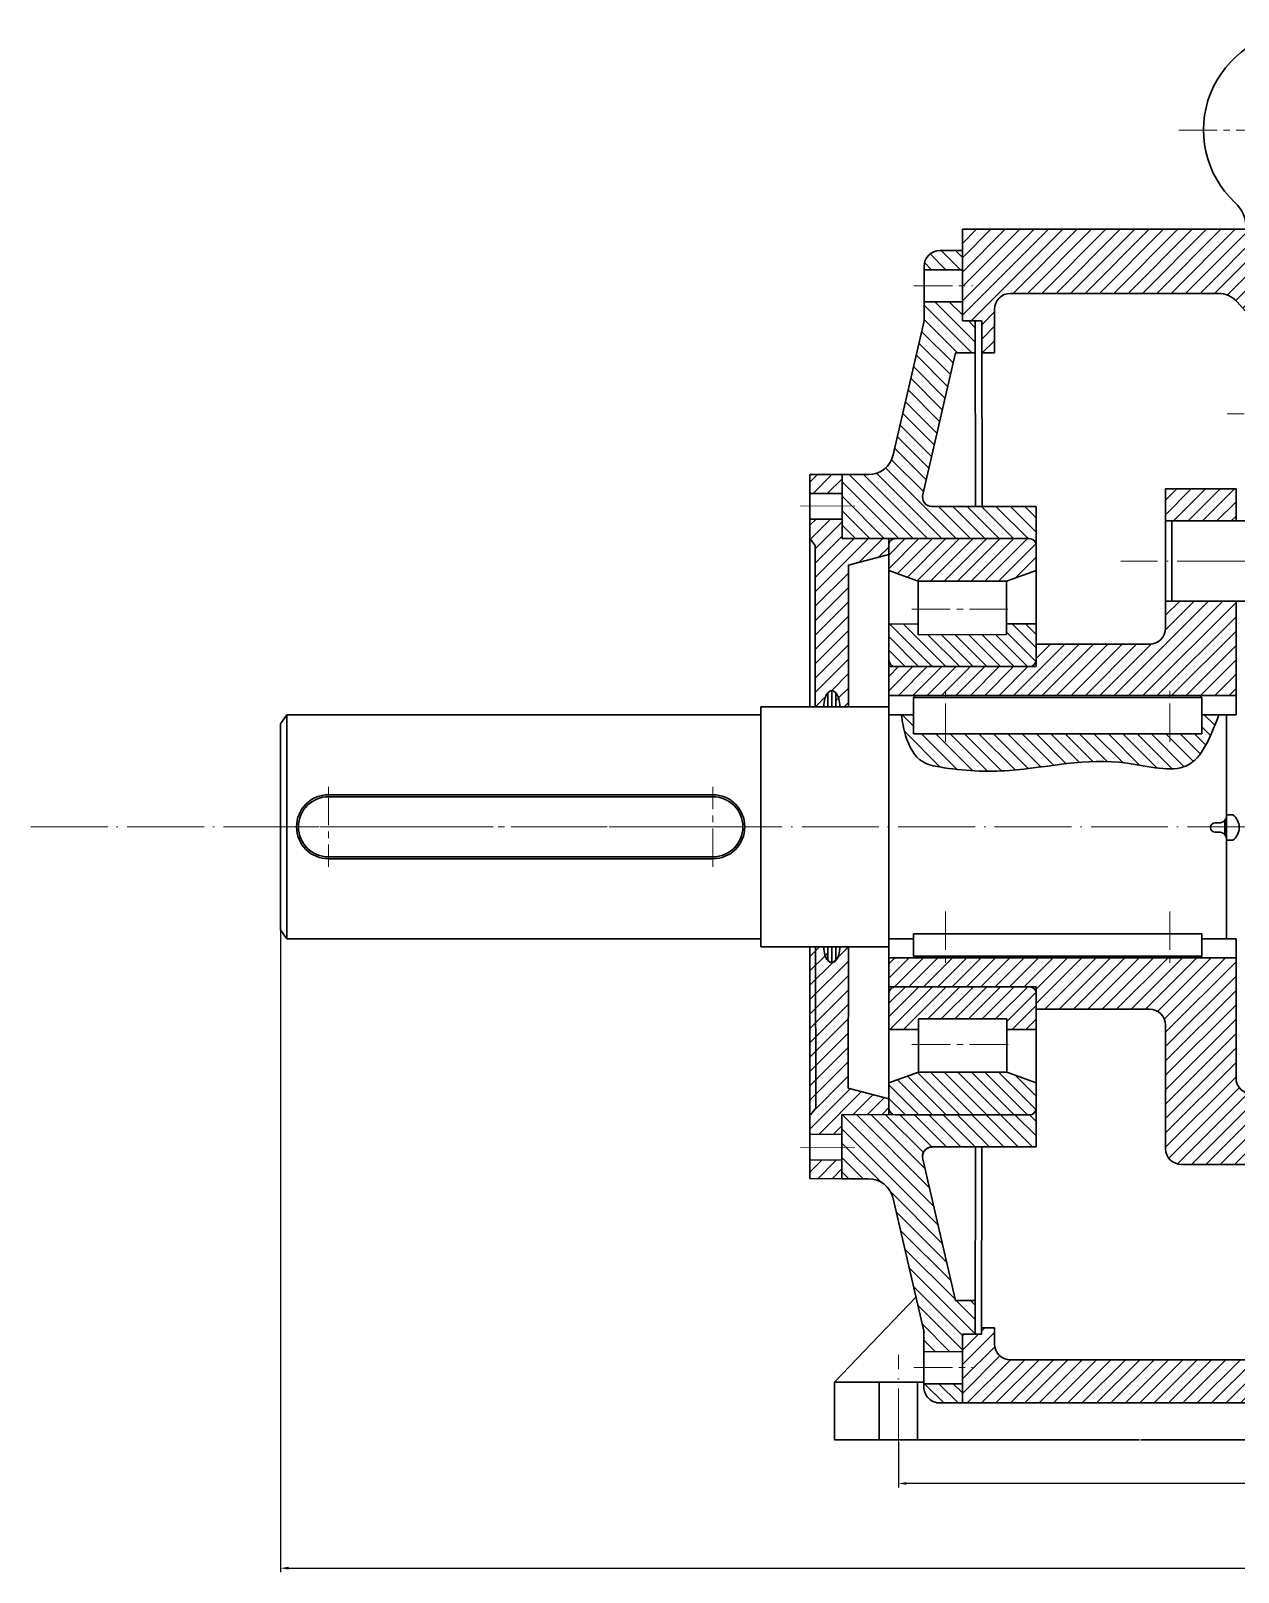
# Model space of a CAD drawing. Header units: millimetres. Extents: x -120 to 1257, y -237 to 537.
# Drawn here: x -120.4 to 256.7, y -82.9 to 398.6 of the extents above; entities that cross this region are included whole.
import ezdxf

# ---------------------------------------------------------------- set-up
doc = ezdxf.new("R2010")
doc.units = ezdxf.units.MM
doc.linetypes.add('ACAD_ISO04W100', pattern=[30, 24, -3, 0, -3])
doc.linetypes.add('点画线', pattern=[18, 12, -2, 2, -2])
doc.layers.add('中心线层', color=1, linetype='点画线', lineweight=18, true_color=0xff0000)
doc.layers.add('剖面线层', color=4, linetype='Continuous', lineweight=18, true_color=0x00ffff)
for name, color, linetype, lineweight in [('真细实线', 7, 'Continuous', 18), ('粗实线层', 7, 'Continuous', 35), ('粗实线改', 7, 'Continuous', 35), ('细实线错了', 7, 'Continuous', 35), ('细点画线', 7, 'ACAD_ISO04W100', 18)]:
    doc.layers.add(name, color=color, linetype=linetype, lineweight=lineweight)
doc.styles.get("Standard").update_dxf_attribs({"font": ''})
doc.styles.get('Standard').set_extended_font_data('SimSun')
doc.dimstyles.new('ISO-25', dxfattribs={"dimtxt": 2.5, "dimasz": 2.5, "dimexe": 1.25, "dimexo": 0.625, "dimtad": 1, "dimtxsty": 'Standard', "dimcen": 2.5, "dimadec": 0, "dimazin": 0, "dimtfac": 1, "dimtmove": 0, "dimatfit": 3, "dimfxl": 1, "dimarcsym": 0})

# ---------------------------------------------------------------- blocks, each defined once
blk = doc.blocks.new('*X1')
at = {"layer": '中心线层'}
for p, q in [((10, 12.5), (10, -12.5)), ((130, -12.5), (130, 12.5))]:
    blk.add_line(p, q, dxfattribs=at)
at = {"layer": '中心线层', "linetype": '点画线', "lineweight": 18}
blk.add_line((-5, 0), (145, 0), dxfattribs=at)
at = {"layer": '粗实线层'}
for p, q in [((10, 10), (130, 10)), ((10, 9.4), (130, 9.4)), ((10, -9.4), (130, -9.4)), ((10, -10), (130, -10))]:
    blk.add_line(p, q, dxfattribs=at)
for centre, radius, start, end in [((10, 0), 10, 90, 270), ((130, 0), 10, 270, 90), ((10, 0), 9.4, 90, 270), ((130, 0), 9.4, 270, 90)]:
    blk.add_arc(centre, radius, start, end, dxfattribs=at)
blk = doc.blocks.new('*D10')
at = {"layer": 'Defpoints', "color": 0}
for p in [(-42.41, 149.97), (650, 150), (650, -81.6)]:
    blk.add_point(p, dxfattribs=at)
at = {"layer": '真细实线', "color": 0, "lineweight": -2}
for p, q in [((-42.41, 149.35), (-42.41, -82.85)), ((650, 149.38), (650, -82.85)), ((-39.91, -81.6), (647.5, -81.6))]:
    blk.add_line(p, q, dxfattribs=at)
at = {"layer": '真细实线', "color": 0}
for points in [[(-39.91, -81.18), (-39.91, -82.02), (-42.41, -81.6)], [(647.5, -81.18), (647.5, -82.02), (650, -81.6)]]:
    blk.add_solid(points, dxfattribs=at)
at = {"layer": '真细实线', "color": 0, "insert": (303.8, -79.52), "char_height": 2.5, "attachment_point": 5}
blk.add_mtext('692,41', dxfattribs=at)
blk = doc.blocks.new('*D13')
at = {"layer": 'Defpoints', "color": 0}
for p in [(150.57, -41.53), (421, -41.53), (150.57, -55.15)]:
    blk.add_point(p, dxfattribs=at)
at = {"layer": '真细实线', "color": 0, "lineweight": -2}
for p, q in [((150.57, -42.16), (150.57, -56.4)), ((421, -42.16), (421, -56.4)), ((418.5, -55.15), (153.07, -55.15))]:
    blk.add_line(p, q, dxfattribs=at)
at = {"layer": '真细实线', "color": 0}
for points in [[(153.07, -54.73), (153.07, -55.56), (150.57, -55.15)], [(418.5, -54.73), (418.5, -55.56), (421, -55.15)]]:
    blk.add_solid(points, dxfattribs=at)
at = {"layer": '真细实线', "color": 0, "insert": (285.79, -53.06), "char_height": 2.5, "attachment_point": 5}
blk.add_mtext('270,43', dxfattribs=at)

msp = doc.modelspace()

# ---------------------------------------------------------------- hatches: boundary and pattern name
at = {"layer": '剖面线层'}
h = msp.add_hatch(dxfattribs=at)
h.set_pattern_fill('USERPATTERN', color=256, scale=3, angle=45.03546, style=0, pattern_type=0)
h.set_pattern_definition([(45.0355, (147.6055, 149.9858), (-2.12263, 2.12001), [])])
edge = h.paths.add_edge_path(flags=0)
edge.add_line((147.556, 229.986), (147.551, 237.886))
edge.add_arc((149.651, 237.887), 2.1, 90.03546, 180.03546, ccw=False)
edge.add_line((149.65, 239.987), (191.45, 240.013))
edge.add_arc((191.451, 237.913), 2.1, 0.03546, 90.03546, ccw=False)
edge.add_line((193.551, 237.914), (193.556, 230.014))
edge.add_line((193.556, 230.014), (184.358, 226.675))
edge.add_line((184.358, 226.675), (156.758, 226.658))
edge.add_line((156.758, 226.658), (147.556, 229.986))
h = msp.add_hatch(dxfattribs=at)
h.set_pattern_fill('USERPATTERN', color=256, scale=3, angle=-44.96454, style=0, pattern_type=0)
h.set_pattern_definition([(315.0355, (147.6055, 149.9858), (2.12001, 2.12263), [])])
edge = h.paths.add_edge_path(flags=0)
edge.add_line((147.573, 202.086), (147.567, 212.819))
edge.add_line((147.567, 212.819), (147.566, 213.319))
edge.add_line((147.566, 213.319), (156.766, 213.325))
edge.add_line((156.766, 213.325), (156.768, 209.991))
edge.add_line((156.768, 209.991), (184.368, 210.009))
edge.add_line((184.368, 210.009), (184.366, 213.342))
edge.add_line((184.366, 213.342), (193.566, 213.348))
edge.add_line((193.566, 213.348), (193.573, 202.114))
edge.add_arc((191.473, 202.113), 2.1, 270.03546, 360.03546, ccw=False)
edge.add_line((191.475, 200.013), (149.675, 199.987))
edge.add_arc((149.673, 202.087), 2.1, 180.03546, 270.03546, ccw=False)
h = msp.add_hatch(dxfattribs=at)
h.set_pattern_fill('USERPATTERN', color=256, scale=3, angle=-44.96454, style=0, pattern_type=0)
h.set_pattern_definition([(44.9914, (147.6055, 149.9926), (2.121, -2.12164), [])])
edge = h.paths.add_edge_path(flags=0)
edge.add_line((147.598, 97.893), (147.596, 87.159))
edge.add_line((147.596, 87.159), (147.596, 86.659))
edge.add_line((147.596, 86.659), (156.796, 86.658))
edge.add_line((156.796, 86.658), (156.797, 89.991))
edge.add_line((156.797, 89.991), (184.397, 89.987))
edge.add_line((184.397, 89.987), (184.396, 86.654))
edge.add_line((184.396, 86.654), (193.596, 86.652))
edge.add_line((193.596, 86.652), (193.598, 97.886))
edge.add_arc((191.498, 97.886), 2.1, -0.00856, 89.99144)
edge.add_line((191.498, 99.986), (149.698, 99.992))
edge.add_arc((149.698, 97.892), 2.1, 89.99144, 179.99144)
h = msp.add_hatch(dxfattribs=at)
h.set_pattern_fill('USERPATTERN', color=256, scale=3, angle=45.03546, style=0, pattern_type=0)
h.set_pattern_definition([(314.9914, (147.6055, 149.9926), (-2.12164, -2.121), [])])
edge = h.paths.add_edge_path(flags=0)
edge.add_line((147.594, 69.993), (147.592, 62.093))
edge.add_arc((149.692, 62.092), 2.1, 179.99144, 269.99144)
edge.add_line((149.692, 59.992), (191.492, 59.986))
edge.add_arc((191.492, 62.086), 2.1, 269.99144, 359.99144)
edge.add_line((193.592, 62.086), (193.594, 69.986))
edge.add_line((193.594, 69.986), (184.394, 73.32))
edge.add_line((184.394, 73.32), (156.794, 73.325))
edge.add_line((156.794, 73.325), (147.594, 69.993))
at = {"layer": '真细实线'}
h = msp.add_hatch(dxfattribs=at)
h.set_pattern_fill('ANSI31', color=256, style=0)
h.paths.add_polyline_path([(268.849, 331.61), (268.849, 336.61), (259.249, 336.61), (226.316, 336.61), (170.574, 336.61), (170.575, 330), (170.574, 308), (174.575, 308), (176.57, 308), (176.57, 305), (176.584, 298), (180.584, 298), (180.584, 311.61, -0.4142136), (185.584, 316.61), (225.89, 316.61), (250.372, 316.61, -0.2136316), (256.339, 313.939), (267, 302), (268.849, 302), (268.849, 309.81)])
h.paths.add_polyline_path([(326.149, 325.61), (326.149, 329.61), (326.149, 338.61), (323.149, 338.61), (320.149, 338.61), (320.149, 337.61, -0.4142136), (319.149, 336.61), (285.999, 336.61), (284.849, 336.61), (284.849, 331.61), (284.849, 309.81), (284.849, 302), (285.999, 302), (305, 302), (305, 298), (308.299, 298), (308.299, 311.61, -0.4142136), (313.299, 316.61), (327.149, 316.61), (327.149, 324.61)])
h.paths.add_polyline_path([(375.999, 331.61, 0.4142136), (370.999, 336.61), (345.149, 336.61, -0.4142136), (344.149, 337.61), (344.149, 338.61), (338.149, 338.61), (338.149, 329.61), (338.149, 325.61), (337.149, 324.61), (337.149, 316.61), (350.999, 316.61, -0.4142136), (355.999, 311.61), (355.999, 298), (375.999, 298), (375.999, 314.53)])
h = msp.add_hatch(dxfattribs=at)
h.set_pattern_fill('ANSI31', color=256, angle=90, style=0)
h.paths.add_polyline_path([(193.551, 250.013), (161.089, 250.013, -0.4966592), (158.2, 253.822), (168.344, 298), (174.584, 298), (174.564, 308), (170.574, 308), (170.574, 314), (158.575, 314), (158.575, 308), (148.976, 266.197, -0.349548), (141.179, 259.987), (132.95, 259.987), (132.95, 239.987), (149.65, 239.987), (191.45, 240.013, -0.4142136), (193.551, 237.914)])
h.paths.add_polyline_path([(170.574, 330), (163.575, 330, 0.4142136), (158.575, 325), (158.575, 324), (170.574, 324)])
at = {"layer": '真细实线', "linetype": 'ByBlock'}
h = msp.add_hatch(dxfattribs=at)
h.set_pattern_fill('ANSI31', color=256, style=0)
edge = h.paths.add_edge_path()
edge.add_line((134.95, 231.719), (147.553, 235))
edge.add_line((147.553, 235), (147.551, 237.886))
edge.add_line((147.551, 237.886), (147.55, 239.987))
edge.add_line((147.55, 239.987), (132.95, 239.987))
edge.add_line((132.95, 239.987), (132.95, 246.068))
edge.add_line((132.95, 246.068), (122.95, 246.114))
edge.add_line((122.95, 246.114), (122.95, 239.987))
edge.add_line((122.95, 239.987), (124.562, 237.872))
edge.add_line((124.562, 237.872), (124.562, 187.5))
edge.add_line((124.562, 187.5), (127.253, 187.5))
edge.add_ellipse((129.753, 187.501), major_axis=(0, -5), ratio=0.5, start_angle=209.99191, end_angle=270, ccw=False)
edge.add_ellipse((129.753, 187.501), major_axis=(0, -5), ratio=0.5, start_angle=180, end_angle=209.99191, ccw=False)
edge.add_ellipse((129.753, 187.501), major_axis=(0, -5), ratio=0.5, start_angle=149.9919, end_angle=180, ccw=False)
edge.add_ellipse((129.755, 187.499), major_axis=(0, -5), ratio=0.5, start_angle=90.0071, end_angle=180.03873, ccw=False)
edge.add_ellipse((129.753, 187.501), major_axis=(0, -5), ratio=0.5, start_angle=149.9919, end_angle=180, ccw=False)
edge.add_ellipse((129.755, 187.499), major_axis=(0, -5), ratio=0.5, start_angle=90.0071, end_angle=180.03873, ccw=False)
edge.add_line((131.004, 191.861), (131.004, 191.831))
edge.add_ellipse((129.753, 187.501), major_axis=(0, -5), ratio=0.5, start_angle=90, end_angle=149.9919, ccw=False)
edge.add_ellipse((129.755, 187.499), major_axis=(0, -5), ratio=0.5, start_angle=90.0071, end_angle=180.03873, ccw=False)
edge.add_ellipse((129.753, 187.501), major_axis=(0, -5), ratio=0.5, start_angle=90, end_angle=149.9919, ccw=False)
edge.add_ellipse((129.755, 187.499), major_axis=(0, -5), ratio=0.5, start_angle=90.0071, end_angle=180.03873, ccw=False)
edge.add_ellipse((129.753, 187.501), major_axis=(0, -5), ratio=0.5, start_angle=90, end_angle=149.9919, ccw=False)
edge.add_ellipse((129.755, 187.499), major_axis=(0, -5), ratio=0.5, start_angle=90.0071, end_angle=180.03873, ccw=False)
edge.add_ellipse((129.753, 187.501), major_axis=(0, -5), ratio=0.5, start_angle=90, end_angle=149.9919, ccw=False)
edge.add_ellipse((129.755, 187.499), major_axis=(0, -5), ratio=0.5, start_angle=90.0071, end_angle=180.03873, ccw=False)
edge.add_ellipse((129.753, 187.501), major_axis=(0, -5), ratio=0.5, start_angle=90, end_angle=149.9919, ccw=False)
edge.add_ellipse((129.755, 187.499), major_axis=(0, -5), ratio=0.5, start_angle=90.0071, end_angle=180.03873, ccw=False)
edge.add_ellipse((129.753, 187.501), major_axis=(0, -5), ratio=0.5, start_angle=90, end_angle=149.9919, ccw=False)
edge.add_ellipse((129.755, 187.499), major_axis=(0, -5), ratio=0.5, start_angle=90.0071, end_angle=180.03873, ccw=False)
edge.add_ellipse((129.753, 187.501), major_axis=(0, -5), ratio=0.5, start_angle=90, end_angle=149.9919, ccw=False)
edge.add_ellipse((129.755, 187.499), major_axis=(0, -5), ratio=0.5, start_angle=90.0071, end_angle=180.03873, ccw=False)
edge.add_line((132.255, 187.5), (134.95, 187.5))
edge.add_line((134.95, 187.5), (134.95, 231.719))
h.paths.add_polyline_path([(132.95, 259.987), (122.95, 259.987), (122.95, 254.114), (132.95, 254.068)])
h.paths.add_polyline_path([(132.907, 45.931), (122.907, 45.886), (122.904, 40.067), (132.904, 40.063)])
edge = h.paths.add_edge_path()
edge.add_line((134.916, 68.33), (134.934, 112.5))
edge.add_line((134.934, 112.5), (132.255, 112.5))
edge.add_ellipse((129.755, 112.501), major_axis=(0, 5), ratio=0.5, start_angle=179.96127, end_angle=269.9929, ccw=False)
edge.add_ellipse((129.753, 112.499), major_axis=(0, 5), ratio=0.5, start_angle=210.0081, end_angle=270)
edge.add_ellipse((129.755, 112.501), major_axis=(0, 5), ratio=0.5, start_angle=179.96127, end_angle=269.9929)
edge.add_ellipse((129.753, 112.499), major_axis=(0, 5), ratio=0.5, start_angle=210.0081, end_angle=270)
edge.add_ellipse((129.755, 112.501), major_axis=(0, 5), ratio=0.5, start_angle=179.96127, end_angle=269.9929)
edge.add_ellipse((129.753, 112.499), major_axis=(0, 5), ratio=0.5, start_angle=210.0081, end_angle=270)
edge.add_ellipse((129.755, 112.501), major_axis=(0, 5), ratio=0.5, start_angle=179.96127, end_angle=269.9929)
edge.add_ellipse((129.753, 112.499), major_axis=(0, 5), ratio=0.5, start_angle=210.0081, end_angle=270)
edge.add_ellipse((129.755, 112.501), major_axis=(0, 5), ratio=0.5, start_angle=179.96127, end_angle=269.9929)
edge.add_ellipse((129.753, 112.499), major_axis=(0, 5), ratio=0.5, start_angle=210.0081, end_angle=270)
edge.add_ellipse((129.755, 112.501), major_axis=(0, 5), ratio=0.5, start_angle=179.96127, end_angle=269.9929)
edge.add_ellipse((129.753, 112.499), major_axis=(0, 5), ratio=0.5, start_angle=210.0081, end_angle=270)
edge.add_ellipse((129.755, 112.501), major_axis=(0, 5), ratio=0.5, start_angle=179.96127, end_angle=269.9929)
edge.add_ellipse((129.753, 112.499), major_axis=(0, 5), ratio=0.5, start_angle=180, end_angle=210.0081)
edge.add_ellipse((129.755, 112.501), major_axis=(0, 5), ratio=0.5, start_angle=179.96127, end_angle=269.9929)
edge.add_ellipse((129.753, 112.499), major_axis=(0, 5), ratio=0.5, start_angle=180, end_angle=210.0081)
edge.add_ellipse((129.755, 112.501), major_axis=(0, 5), ratio=0.5, start_angle=179.96127, end_angle=269.9929)
edge.add_ellipse((129.753, 112.499), major_axis=(0, 5), ratio=0.5, start_angle=180, end_angle=210.0081, ccw=False)
edge.add_ellipse((129.753, 112.499), major_axis=(0, 5), ratio=0.5, start_angle=150.00809, end_angle=180, ccw=False)
edge.add_ellipse((129.753, 112.499), major_axis=(0, 5), ratio=0.5, start_angle=90, end_angle=150.00809, ccw=False)
edge.add_line((127.253, 112.5), (122.934, 112.5))
edge.add_line((122.934, 112.5), (122.91, 53.886))
edge.add_line((122.91, 53.886), (132.91, 53.932))
edge.add_line((132.91, 53.932), (132.912, 60.063))
edge.add_line((132.912, 60.063), (147.589, 60.057))
edge.add_line((147.589, 60.057), (147.591, 65.025))
edge.add_line((147.591, 65.025), (134.916, 68.33))
at = {"layer": '真细实线'}
h = msp.add_hatch(dxfattribs=at)
h.set_pattern_fill('ANSI31', color=256, style=0)
h.paths.add_polyline_path([(256, 220.5), (234, 220.5), (234, 212, -0.4142136), (229, 207), (193.575, 207), (193.575, 200), (147.575, 200), (147.58, 191), (256, 191)])
h.paths.add_polyline_path([(255.999, 255.5), (233.999, 255.5), (233.999, 245.5), (255.999, 245.5)])
h.paths.add_polyline_path([(337.999, 255.5), (315.999, 255.5), (315.999, 245.5), (337.999, 245.5)])
h.paths.add_polyline_path([(338, 215.5), (338, 220.5), (316, 220.5), (316, 193), (368, 193), (368, 205), (342, 205), (338, 205)])
h.paths.add_polyline_path([(256, 109.044), (147.599, 109.044), (147.598, 99.978), (193.598, 100), (193.601, 93), (226.316, 93), (229, 93, -0.4142136), (234, 88), (234, 84.5), (234, 59.5), (234, 49.5, 0.4142136), (239, 44.5), (255.999, 44.5), (286, 44.5), (286, 66.5), (260.999, 66.5, -0.4091888), (256, 71.414)])
h.paths.add_polyline_path([(338, 84.5), (338, 95), (368, 95), (368, 107), (316, 107), (316, 71.5, -0.4142136), (311, 66.5), (286, 66.5), (286, 44.5), (315.999, 44.5), (333, 44.5, 0.4142136), (338, 49.5)])
h = msp.add_hatch(dxfattribs=at)
h.set_pattern_fill('ANSI31', color=256, angle=90, style=0)
edge = h.paths.add_edge_path()
edge.add_spline(control_points=[(151.462, 185), (151.797, 182.842), (152.63, 177.476), (156.421, 170.048), (168.994, 167.45), (190.418, 166.584), (214.621, 173.227), (242.921, 164.603), (248.068, 178.174), (250.657, 185)], knot_values=[0, 0, 0, 0, 6.6452363, 16.5235328, 21.9502343, 43.7891966, 80.5684319, 99.2064126, 118.0679264, 118.0679264, 118.0679264, 118.0679264], degree=3, periodic=0)
edge.add_line((250.657, 185), (245.314, 185))
edge.add_line((245.314, 185), (245.314, 179))
edge.add_line((245.314, 179), (155.314, 179))
edge.add_line((155.314, 179), (155.314, 185))
edge.add_line((155.314, 185), (151.462, 185))
h = msp.add_hatch(dxfattribs=at)
h.set_pattern_fill('ANSI31', color=256, angle=90, style=0)
h.paths.add_polyline_path([(174.564, 2.033), (168.33, 2.035), (158.2, 46.149, -0.4966592), (161.089, 49.958), (161.057, 49.987), (193.551, 49.987), (193.592, 62.086, -0.4142136), (191.492, 59.986), (149.692, 59.992, -0.0617483), (149.179, 60.056), (132.912, 60.063), (132.904, 40.063), (141.16, 40.063, -0.349548), (148.957, 33.853), (158.509, -7.744), (158.507, -13.986), (170.574, -13.97), (170.574, -8.534), (174.544, -8.534)])
h = msp.add_hatch(dxfattribs=at)
h.set_pattern_fill('ANSI31', color=256, style=0)
h.paths.add_polyline_path([(375.999, -14.534), (375.999, 0.466), (355.999, 0.466), (355.999, -11.534, -0.4142136), (350.999, -16.534), (317.299, -16.534), (313.299, -16.534, -0.4142136), (308.299, -11.534), (308.299, -2), (304.299, -2), (304.299, -8), (286, -8), (286, -30), (375.999, -30)])
h.paths.add_polyline_path([(286, -8), (267.699, -8), (267.699, -11.534, -0.4142136), (262.699, -16.534), (225.89, -16.534), (185.574, -16.534, -0.4142136), (180.574, -11.534), (180.574, -6.534), (176.557, -6.534), (176.554, -8.534), (170.574, -8.534), (170.574, -30), (286, -30)])
h = msp.add_hatch(dxfattribs=at)
h.set_pattern_fill('ANSI31', color=256, angle=90, style=0)
h.paths.add_polyline_path([(170.566, -23.97), (158.502, -23.986), (158.502, -24.998, 0.414335), (163.502, -30), (170.574, -30)])

# ---------------------------------------------------------------- linework, layer by layer
at = {"layer": '中心线层', "linetype": '点画线', "lineweight": 18}
for p, q in [((238.099, 367.61), (315.599, 367.61)), ((242.849, 367.61), (245.849, 367.61))]:
    msp.add_line(p, q, dxfattribs=at)
at = {"layer": '中心线层'}
for p, q in [((154.763, 217.99), (186.363, 218.01)), ((165.314, 176.5), (165.314, 193.5)), ((235.314, 176.5), (235.314, 193.5)), ((165.303, 123.536), (165.296, 106.536)), ((235.314, 123.5), (235.314, 106.5)), ((154.795, 81.992), (186.395, 81.987))]:
    msp.add_line(p, q, dxfattribs=at)
at = {"layer": '粗实线层'}
for p, q in [((147.551, 237.886), (147.584, 185)), ((149.65, 239.987), (191.45, 240.013)), ((193.57, 207), (193.551, 237.914)), ((147.556, 229.986), (156.758, 226.658)), ((156.758, 226.658), (184.358, 226.675)), ((156.758, 226.658), (156.768, 209.991)), ((184.358, 226.675), (193.556, 230.014)), ((184.358, 226.675), (184.368, 210.009)), ((147.566, 213.319), (156.766, 213.325)), ((184.366, 213.342), (193.566, 213.348)), ((156.768, 209.991), (184.368, 210.009)), ((149.675, 199.987), (191.475, 200.013)), ((147.58, 191), (256, 191)), ((155.314, 190.4), (155.914, 191)), ((155.314, 179), (155.314, 190.4)), ((155.314, 190.4), (245.314, 190.4)), ((155.314, 179.6), (155.314, 190.4)), ((155.314, 190.4), (245.314, 190.4)), ((155.914, 191), (244.714, 191)), ((244.714, 191), (245.314, 190.4)), ((245.314, 179), (245.314, 190.4)), ((245.314, 179.6), (245.314, 190.4)), ((155.314, 179), (245.314, 179)), ((155.314, 116.5), (155.314, 109.6)), ((245.314, 116.5), (245.314, 109.6)), ((147.592, 62.093), (147.6, 114.978)), ((147.599, 109.044), (256, 109.044)), ((155.314, 109.6), (155.914, 109)), ((155.314, 109.6), (245.314, 109.6)), ((244.714, 109), (245.314, 109.6)), ((149.698, 99.992), (191.498, 99.986)), ((193.597, 93), (193.592, 62.086)), ((156.794, 73.325), (156.797, 89.991)), ((156.797, 89.991), (184.397, 89.987)), ((184.394, 73.32), (184.397, 89.987)), ((147.596, 86.659), (156.796, 86.658)), ((184.396, 86.654), (193.596, 86.652)), ((147.594, 69.993), (156.794, 73.325)), ((156.794, 73.325), (184.394, 73.32)), ((184.394, 73.32), (193.594, 69.986)), ((147.59, 66.138), (147.592, 62.08)), ((149.692, 59.992), (191.492, 59.986))]:
    msp.add_line(p, q, dxfattribs=at)
for centre, radius, start, end in [((276.849, 367.61), 31, 313.24639, 226.75361), ((247.691, 336.61), 11.558, 0, 46.75361), ((149.651, 237.887), 2.1, 90.03546, 180.03546), ((191.451, 237.913), 2.1, 0.03546, 90.03546), ((149.673, 202.087), 2.1, 180.03546, 270.03546), ((191.473, 202.113), 2.1, 270.03546, 0.03546), ((149.698, 97.892), 2.1, 89.99144, 179.99144), ((191.498, 97.886), 2.1, 359.99144, 89.99144), ((149.692, 62.092), 2.1, 179.99144, 269.99144), ((191.492, 62.086), 2.1, 269.99144, 359.99144)]:
    msp.add_arc(centre, radius, start, end, dxfattribs=at)
at = {"layer": '粗实线改'}
for p, q in [((251.018, 151.25), (249.518, 151.25)), ((252.518, 151.927), (252.518, 147.573)), ((253.018, 153.75), (253.018, 146.25)), ((253.018, 153.75), (255.018, 153.75)), ((251.018, 148.25), (249.518, 148.25)), ((253.018, 145.75), (253.018, 146.25)), ((253.018, 145.75), (255.018, 145.75))]:
    msp.add_line(p, q, dxfattribs=at)
for centre, radius, start, end in [((249.518, 149.75), 1.5, 90, 270), ((251.018, 153.25), 2, 270, 0), ((252.018, 149.75), 5, 306.8699, 53.1301), ((251.018, 146.25), 2, 0, 90)]:
    msp.add_arc(centre, radius, start, end, dxfattribs=at)
at = {"layer": '细实线错了'}
for p, q in [((170.574, 336.61), (226.316, 336.61)), ((170.574, 336.61), (170.575, 330)), ((226.316, 336.61), (259.249, 336.61)), ((163.575, 330), (170.575, 330)), ((170.574, 308), (170.574, 330)), ((158.575, 308), (158.575, 325)), ((225.89, 316.61), (185.584, 316.61)), ((250.372, 316.61), (225.89, 316.61)), ((256.339, 313.939), (267, 302)), ((180.584, 298), (180.584, 311.61)), ((158.575, 308), (148.976, 266.197)), ((174.575, 308), (170.574, 308)), ((174.564, 308), (174.676, 250.013)), ((174.564, 308), (176.56, 308)), ((176.57, 308), (176.57, 305)), ((176.57, 305), (176.676, 250.013)), ((168.344, 298), (158.2, 253.822)), ((174.584, 298), (168.344, 298)), ((174.574, 297), (174.574, 293)), ((176.584, 298), (180.584, 298)), ((132.95, 259.987), (122.95, 259.987)), ((122.95, 259.987), (122.95, 187.5)), ((132.95, 259.987), (141.179, 259.987)), ((132.95, 259.987), (132.95, 239.987)), ((233.999, 245.5), (233.999, 255.5)), ((233.999, 255.5), (255.999, 255.5)), ((255.999, 255.5), (255.999, 245.5)), ((122.95, 254.114), (132.95, 254.068)), ((122.95, 246.114), (132.95, 246.068)), ((193.551, 250.013), (161.089, 250.013)), ((193.551, 237.914), (193.551, 250.013)), ((285.999, 245.5), (233.999, 245.5)), ((233.999, 245.5), (233.999, 233)), ((235.999, 220.5), (235.999, 245.5)), ((122.95, 239.987), (124.562, 237.872)), ((124.562, 237.872), (124.562, 187.5)), ((149.65, 239.987), (132.95, 239.987)), ((143.551, 239.987), (141.551, 239.987)), ((147.551, 237.887), (147.55, 239.987)), ((147.553, 235), (134.95, 231.719)), ((134.95, 231.719), (134.95, 187.5)), ((233.999, 220.5), (233.999, 233)), ((285.999, 220.5), (233.999, 220.5)), ((234, 220.5), (234, 212)), ((256, 220.5), (256, 185)), ((229, 207), (193.57, 207)), ((193.575, 207), (193.575, 200)), ((229, 207), (226.316, 207)), ((193.575, 200), (147.575, 200)), ((128.504, 191.831), (128.506, 187.462)), ((129.753, 192.501), (129.756, 187.463)), ((131.004, 191.831), (131.006, 187.464)), ((-42.408, 182.172), (-40.408, 185)), ((107.592, 185), (-40.408, 185)), ((-40.408, 185), (-40.408, 150)), ((147.592, 187.5), (107.592, 187.5)), ((107.592, 187.5), (107.592, 150)), ((117.592, 187.5), (143.551, 187.5)), ((122.95, 187.5), (134.95, 187.5)), ((124.562, 187.5), (134.95, 187.5)), ((147.584, 185), (147.6, 115)), ((155.314, 185), (147.611, 185)), ((147.611, 185), (155.314, 185)), ((256, 185), (245.314, 185)), ((245.314, 185), (253.018, 185)), ((253.018, 115), (253.018, 185)), ((-42.408, 182.172), (-42.408, 150)), ((-42.408, 117.828), (-42.408, 150)), ((-40.408, 115), (-40.408, 150)), ((107.592, 112.5), (107.592, 150)), ((-42.408, 117.828), (-40.408, 115)), ((245.314, 116.5), (155.314, 116.5)), ((107.592, 115), (-40.408, 115)), ((147.592, 112.5), (107.592, 112.5)), ((122.904, 40.067), (122.934, 112.554)), ((124.731, 62.128), (124.634, 112.499)), ((128.504, 108.169), (128.506, 112.538)), ((129.753, 107.499), (129.756, 112.537)), ((131.004, 108.169), (131.006, 112.536)), ((134.916, 68.33), (134.934, 112.549)), ((155.314, 115), (147.627, 115)), ((256, 115), (245.314, 115)), ((256, 71.586), (256, 115)), ((193.598, 100), (147.598, 99.978)), ((193.601, 93), (193.598, 100)), ((226.316, 93), (193.597, 93)), ((229, 93), (226.316, 93)), ((234, 84.5), (234, 88)), ((234, 84.5), (234, 59.5)), ((147.591, 65.025), (134.916, 68.33)), ((147.591, 65.025), (147.589, 60.057)), ((123.123, 60.009), (124.731, 62.128)), ((132.904, 40.063), (132.912, 60.063)), ((149.612, 60.056), (132.912, 60.063)), ((193.592, 62.086), (193.551, 49.987)), ((234, 59.5), (234, 49.5)), ((122.95, 53.886), (132.95, 53.932)), ((193.551, 49.987), (161.057, 49.987)), ((174.544, -8.534), (174.657, 49.987)), ((176.554, -8.534), (176.656, 49.987)), ((122.95, 45.886), (132.95, 45.932)), ((168.344, 1.971), (158.2, 46.149)), ((239, 44.5), (255.999, 44.5)), ((255.999, 44.5), (285.999, 44.5)), ((132.904, 40.063), (122.904, 40.067)), ((132.904, 40.063), (141.16, 40.063)), ((158.575, -8.029), (148.957, 33.853)), ((130.574, -23.534), (156.031, 3.05)), ((174.522, 2.033), (168.33, 2.035)), ((158.509, -7.744), (158.502, -24.998)), ((176.574, -8.534), (170.574, -8.534)), ((170.574, -8.534), (170.574, -29.534)), ((170.574, -8.534), (170.574, -30)), ((176.574, -6.534), (180.574, -6.534)), ((180.574, -6.534), (180.574, -11.534)), ((225.89, -16.534), (185.574, -16.534)), ((262.699, -16.534), (225.89, -16.534)), ((150.574, -23.534), (130.574, -23.534)), ((130.574, -23.534), (130.574, -41.534)), ((144.574, -41.534), (144.574, -23.534)), ((158.503, -23.534), (150.574, -23.534)), ((156.574, -41.534), (156.574, -23.534)), ((170.566, -23.97), (158.502, -23.986)), ((158.502, -23.986), (158.502, -24.998)), ((170.574, -30), (170.566, -23.97)), ((375.999, -30), (163.502, -30)), ((130.574, -41.534), (225.89, -41.534)), ((226.316, -41.534), (440.999, -41.534))]:
    msp.add_line(p, q, dxfattribs=at)
at = {"layer": '细实线错了', "linetype": '点画线'}
for p, q in [((158.575, 324), (170.574, 324)), ((158.575, 314), (170.574, 314)), ((158.507, -13.986), (170.574, -13.97)), ((158.502, -23.986), (170.574, -23.97))]:
    msp.add_line(p, q, dxfattribs=at)
at = {"layer": '细实线错了'}
for centre, radius, start, end in [((163.575, 325), 5, 90, 180), ((185.584, 311.61), 5, 90, 180), ((250.372, 308.61), 8, 41.76433, 90), ((141.179, 267.987), 8, 270, 347.06789), ((161.089, 253.013), 3, 164.35314, 270), ((229, 212), 5, 270, 360), ((229, 88), 5, 0, 90), ((260.999, 71.5), 5, 180, 270), ((161.057, 46.987), 3, 90, 195.62312), ((161.089, 46.958), 3, 90, 195.64686), ((239, 49.5), 5, 180, 270), ((141.16, 32.063), 8, 12.93211, 90), ((185.574, -11.534), 5, 180, 270), ((163.502, -25), 5, 179.97625, 270)]:
    msp.add_arc(centre, radius, start, end, dxfattribs=at)
for centre in [(129.753, 187.501), (129.755, 187.499)]:
    msp.add_ellipse(centre, major_axis=(0, -5), ratio=0.5, start_param=1.5707963, end_param=4.712389, dxfattribs=at)
at = {"layer": '细实线错了', "extrusion": (0, 0, -1)}
for centre in [(129.753, 112.499), (129.755, 112.501)]:
    msp.add_ellipse(centre, major_axis=(0, 5), ratio=0.5, start_param=1.5707963, end_param=4.712389, dxfattribs=at)
at = {"layer": '细实线错了'}
msp.add_spline([(151.462, 185), (152.794, 178.49), (158.247, 170.253), (163.434, 168.659), (185.247, 167.596), (221.957, 169.854), (240.578, 169.057), (250.657, 185)], degree=3, dxfattribs=at)
at = {"layer": '细点画线', "linetype": '点画线'}
for p, q in [((155.431, 319), (173.718, 319)), ((155.431, -18.956), (173.718, -18.956))]:
    msp.add_line(p, q, dxfattribs=at)
at = {"layer": '细点画线'}
for p, q in [((318.715, 279), (253.285, 279)), ((119.958, 250.192), (136.999, 250.141)), ((351.929, 233), (220.071, 233)), ((-120.386, 149.974), (673.132, 150)), ((119.958, 49.808), (136.999, 49.859)), ((150.574, -49.496), (150.574, -14.946))]:
    msp.add_line(p, q, dxfattribs=at)

# ---------------------------------------------------------------- block references
at = {"layer": '粗实线层'}
msp.add_blockref('*X1', (-37.408, 149.974), dxfattribs=at)

# ---------------------------------------------------------------- dimensions: what is measured, and where the dimension line sits
at = {"layer": '真细实线'}
dim = msp.add_linear_dim(base=(650, -81.6), p1=(-42.408, 149.974), p2=(650, 150), dimstyle='ISO-25', dxfattribs=at)
dim.commit()
dim.dimension.update_dxf_attribs({"geometry": '*D10', "text_midpoint": (303.796, -81.6), "dimtype": 160})
dim = msp.add_linear_dim(base=(150.5738, -55.1455), p1=(420.9993, -41.5337), p2=(150.5738, -41.5337), dimstyle='ISO-25', dxfattribs=at)
dim.commit()
dim.dimension.update_dxf_attribs({"geometry": '*D13', "text_midpoint": (285.7865, -53.0621)})

doc.saveas('drawing.dxf')
